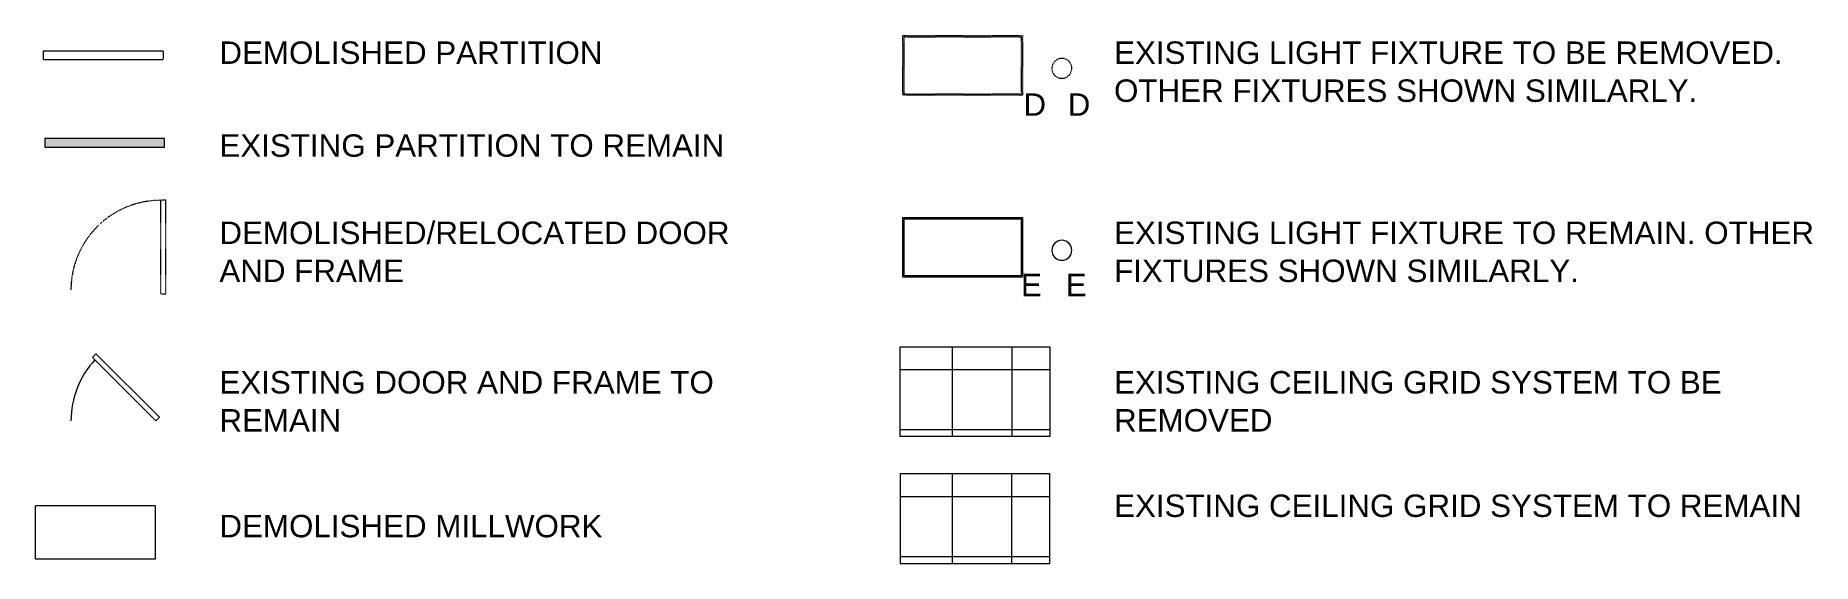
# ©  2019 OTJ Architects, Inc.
# Model space of a CAD drawing. Header units: inches. Extents: x 624 to 2874, y -334 to 2052.
# Drawn here: x 624 to 1337, y -334 to -122 of the extents above.
import ezdxf

# ---------------------------------------------------------------- set-up
doc = ezdxf.new("R2010")
doc.units = ezdxf.units.IN
doc.header["$MEASUREMENT"] = 0
doc.linetypes.add('Dash 1_16_', pattern=[0.125, 0.0625, -0.0625])
doc.linetypes.add('Demolished 3_16_', pattern=[0.28125, 0.1875, -0.09375])
for name, color, linetype, lineweight in [('A-DETL', 90, 'Continuous', 9), ('A-DETL-DEMO', 6, 'Demolished 3_16_', 9), ('A-DETL-GENF', 92, 'Continuous', 9), ('A-DETL-MBND', 5, 'Continuous', 9), ('A-DETL-THIN', 151, 'Continuous', 9), ('G-ANNO-TEXT', 231, 'Continuous', 9)]:
    doc.layers.add(name, color=color, linetype=linetype, lineweight=lineweight)
doc.styles.add('Swis721 Lt BT', font='swissl.ttf', dxfattribs={"height": 9})

msp = doc.modelspace()

# ---------------------------------------------------------------- hatches: boundary and pattern name
at = {"layer": 'A-DETL-GENF'}
msp.add_hatch(color=7, dxfattribs=at).paths.add_polyline_path([(676.04, -166.64), (676.04, -163.14), (628.04, -163.14), (628.04, -166.64)], flags=0)
h = msp.add_hatch(dxfattribs=at)
h.set_pattern_fill('FP_1', style=0, pattern_type=2)
h.set_pattern_definition([(0, (-327.99, -354.86), (0, 24), []), (90, (-327.99, -354.86), (-48, 3e-15), [])])
h.paths.add_polyline_path([(1031.25, -333.67), (1031.25, -297.67), (971.25, -297.67), (971.25, -333.67)], flags=0)

# ---------------------------------------------------------------- linework, layer by layer
at = {"layer": 'A-DETL', "linetype": 'Dash 1_16_'}
for p, q in [((972.25, -121.79), (1020.25, -121.79)), ((972.25, -145.79), (972.25, -121.79)), ((972.75, -122.29), (1019.75, -122.29)), ((972.75, -145.29), (972.75, -122.29)), ((1019.75, -122.29), (1019.75, -145.29)), ((1020.25, -121.79), (1020.25, -145.79)), ((1020.25, -145.79), (972.25, -145.79)), ((1019.75, -145.29), (972.75, -145.29)), ((674.57, -225.63), (674.57, -187.92)), ((676.57, -187.92), (674.57, -187.92)), ((676.57, -225.63), (676.57, -187.92)), ((676.57, -225.63), (674.57, -225.63))]:
    msp.add_line(p, q, dxfattribs=at)
at = {"layer": 'A-DETL'}
msp.add_line((992.01, -297.67), (992.01, -333.67), dxfattribs=at)
at = {"layer": 'A-DETL', "linetype": 'Dash 1_16_'}
for centre, radius, start, end in [((1036.07, -134.98), 4, 0, 180), ((1036.07, -134.98), 4, 180, 360), ((674.61, -223.99), 36.07, 90.06342, 180)]:
    msp.add_arc(centre, radius, start, end, dxfattribs=at)
at = {"layer": 'A-DETL-DEMO'}
for p, q in [((627.55, -131.46), (627.55, -127.96)), ((627.55, -127.96), (675.55, -127.96)), ((675.55, -127.96), (675.55, -131.46)), ((627.55, -131.46), (675.55, -131.46)), ((992.01, -246.67), (992.01, -282.67)), ((1016.01, -246.67), (1016.01, -282.67)), ((971.25, -255.86), (1031.25, -255.86)), ((971.25, -279.86), (1031.25, -279.86)), ((624.34, -310.46), (672.34, -310.46)), ((624.34, -331.96), (624.34, -310.46)), ((672.34, -310.46), (672.34, -331.96)), ((672.34, -331.96), (624.34, -331.96))]:
    msp.add_line(p, q, dxfattribs=at)
at = {"layer": 'A-DETL-MBND'}
for p, q in [((972.25, -194.79), (1020.25, -194.79)), ((972.25, -218.79), (972.25, -194.79)), ((972.75, -195.29), (1019.75, -195.29)), ((972.75, -218.29), (972.75, -195.29)), ((1019.75, -195.29), (1019.75, -218.29)), ((1020.25, -194.79), (1020.25, -218.79)), ((1020.25, -218.79), (972.25, -218.79)), ((1019.75, -218.29), (972.75, -218.29))]:
    msp.add_line(p, q, dxfattribs=at)
for start, end in [(0, 180), (180, 0)]:
    msp.add_arc((1036.07, -207.98), 4, start, end, dxfattribs=at)
at = {"layer": 'A-DETL-THIN'}
for p, q in [((676.04, -163.14), (628.04, -163.14)), ((628.04, -163.14), (628.04, -166.64)), ((676.04, -166.64), (676.04, -163.14)), ((628.04, -166.64), (676.04, -166.64)), ((971.25, -246.67), (1031.25, -246.67)), ((971.25, -282.67), (971.25, -246.67)), ((1031.25, -246.67), (1031.25, -282.67)), ((648.56, -249.55), (647.14, -250.96)), ((672.61, -276.43), (647.14, -250.96)), ((674.02, -275.01), (648.56, -249.55)), ((674.02, -275.01), (672.61, -276.43)), ((1031.25, -282.67), (971.25, -282.67)), ((1031.25, -297.67), (971.25, -297.67)), ((971.25, -297.67), (971.25, -333.67)), ((1031.25, -333.67), (1031.25, -297.67)), ((971.25, -333.67), (1031.25, -333.67))]:
    msp.add_line(p, q, dxfattribs=at)
msp.add_arc((674.61, -276.43), 36.07, 137.24721, 180, dxfattribs=at)

# ---------------------------------------------------------------- texts
at = {"layer": 'G-ANNO-TEXT', "color": 7, "char_height": 9, "attachment_point": 1, "style": 'Swis721 Lt BT'}
for s, insert, width in [('DEMOLISHED PARTITION ', (698.09, -124.17), 180.891), ('EXISTING LIGHT FIXTURE TO BE REMOVED. ', (1057.01, -124.17), 310.272), ('OTHER FIXTURES SHOWN SIMILARLY.', (1057.01, -139.42), 266.943), ('D', (1020.66, -145), 10.908), ('D', (1038.41, -145), 10.908), ('EXISTING PARTITION TO REMAIN', (698.09, -161.44), 229.674), ('DEMOLISHED/RELOCATED DOOR ', (698.09, -196.46), 242.703), ('EXISTING LIGHT FIXTURE TO REMAIN. OTHER ', (1057.01, -196.46), 324.21), ('AND FRAME', (698.09, -211.71), 85.749), ('FIXTURES SHOWN SIMILARLY.', (1057.01, -211.71), 212.403), ('E', (1019.66, -217.42), 9.393), ('E', (1037.66, -217.42), 9.393), ('EXISTING DOOR AND FRAME TO ', (698.09, -256.46), 233.007), ('EXISTING CEILING GRID SYSTEM TO BE ', (1057.01, -256.46), 282.396), ('REMAIN', (698.09, -271.71), 56.055), ('REMOVED', (1057.01, -271.71), 73.023), ('EXISTING CEILING GRID SYSTEM TO REMAIN', (1057.01, -305.99), 314.817), ('DEMOLISHED MILLWORK', (698.09, -314.15), 179.376)]:
    msp.add_mtext(s, dxfattribs=dict(at, insert=insert, width=width))

doc.saveas('drawing.dxf')
